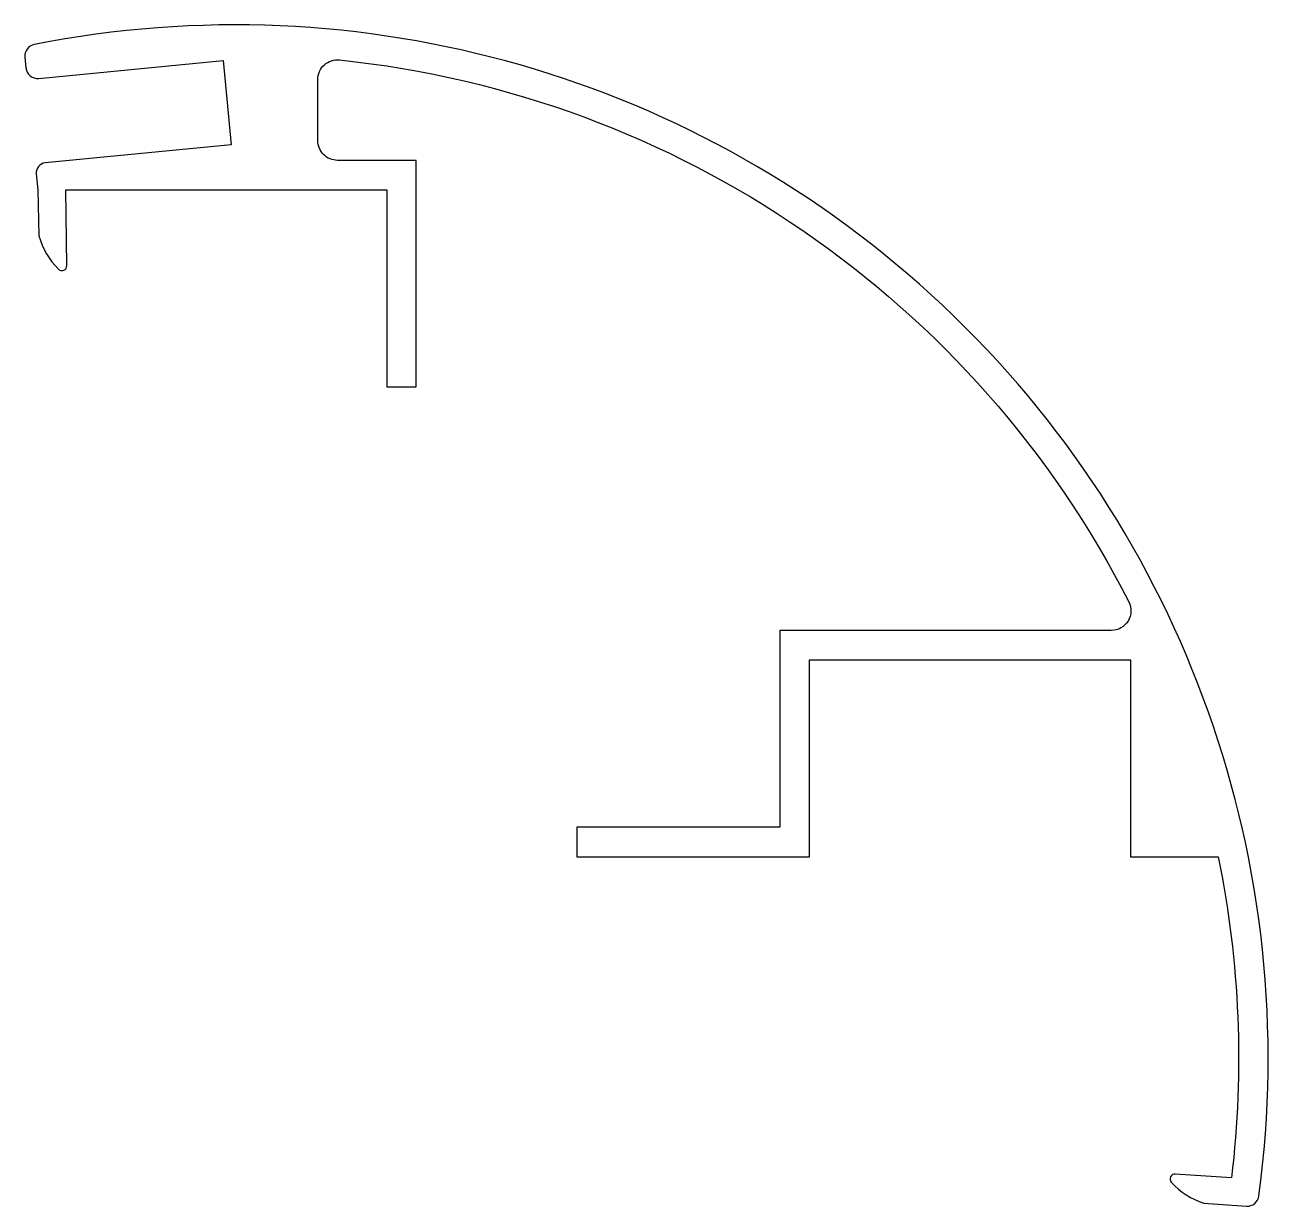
# Model space of a CAD drawing. Extents: x 1297.5 to 1360.7, y 450.7 to 510.6.
import ezdxf

# ---------------------------------------------------------------- set-up
doc = ezdxf.new("R2010")
doc.units = 0
doc.layers.get('0').update_dxf_attribs({"linetype": 'CONTINUOUS'})

msp = doc.modelspace()

# ---------------------------------------------------------------- linework, layer by layer
msp.add_lwpolyline([(1315.922, 492.26), (1317.422, 492.26), (1317.422, 503.76), (1313.422, 503.76, -0.414214), (1312.422, 504.76), (1312.422, 507.867, -0.445132), (1313.526, 508.861, -0.25383), (1353.604, 481.35, -0.560303), (1352.714, 479.896), (1335.888, 479.896), (1335.888, 469.901), (1325.571, 469.901), (1325.571, 468.401), (1337.388, 468.401), (1337.388, 478.396), (1353.695, 478.396), (1353.695, 468.401), (1358.142, 468.401, -0.080498), (1358.817, 452.11), (1355.964, 452.301, 0.675548), (1355.762, 451.883, 0.129561), (1357.412, 450.816), (1359.577, 450.672, 0.394733), (1360.212, 451.19, 0.5142), (1298.026, 509.64, 0.385782), (1297.546, 508.993), (1297.598, 508.457, 0.414214), (1298.254, 507.919), (1307.609, 508.833), (1308.027, 504.553), (1298.572, 503.629, 0.414214), (1298.123, 503.083), (1298.204, 502.26), (1298.255, 499.933, 0.129561), (1299.247, 498.237, 0.675548), (1299.673, 498.419), (1299.617, 502.26), (1315.922, 502.26)], format="xyb", close=True)

doc.saveas('drawing.dxf')
